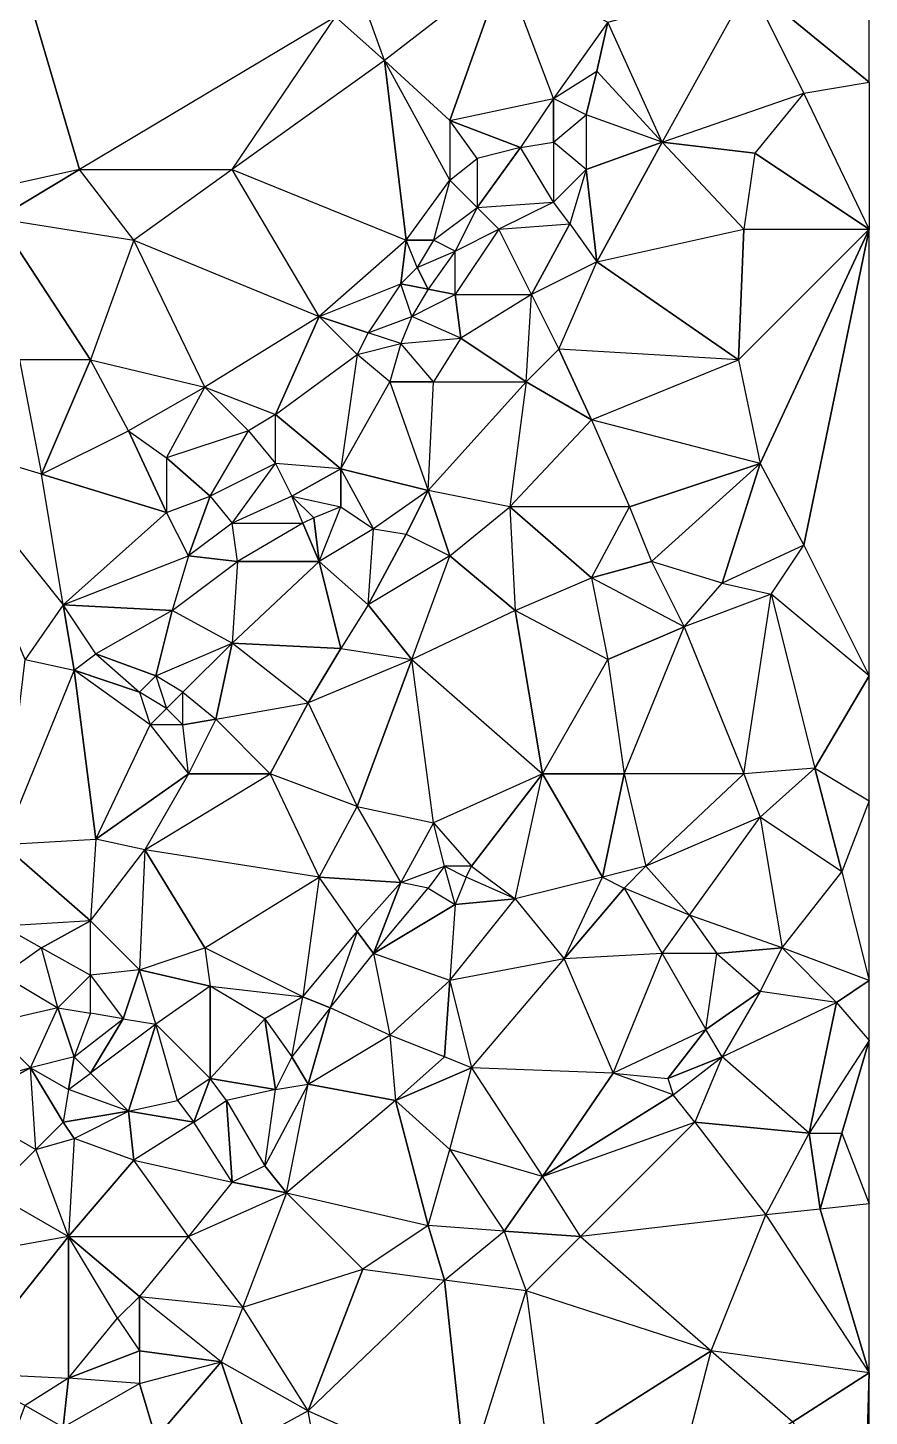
# Model space of a CAD drawing. Header units: millimetres. Extents: x 177476 to 180258, y 742892 to 746240.
# Drawn here: x 179794 to 180258, y 743842 to 744608 of the extents above; entities that cross this region are included whole.
import ezdxf

# ---------------------------------------------------------------- set-up
doc = ezdxf.new("R2010")
doc.units = ezdxf.units.MM
doc.layers.add('face', color=7, linetype='Continuous')

msp = doc.modelspace()

# ---------------------------------------------------------------- linework, layer by layer
at = {"layer": 'face'}
for points in [[(179774.5, 744691.5, 233.45), (179822.5, 744529.5, 225.35), (179768.5, 744517.5, 226.24), (179774.5, 744691.5, 233.45)], [(179774.5, 744691.5, 233.45), (179963.5, 744613.5, 225.98), (179822.5, 744529.5, 225.35), (179774.5, 744691.5, 233.45)], [(180257.5, 744658.5, 243.07), (180191.5, 744631.5, 238.5), (180257.5, 744577.5, 260.81), (180257.5, 744658.5, 243.07)], [(179978.5, 744622.5, 230.2), (180056.5, 744640.5, 226.22), (179990.5, 744589.5, 229.23), (179978.5, 744622.5, 230.2)], [(180056.5, 744640.5, 226.22), (179990.5, 744589.5, 229.23), (180026.5, 744556.5, 226.28), (180056.5, 744640.5, 226.22)], [(180056.5, 744640.5, 226.22), (180026.5, 744556.5, 226.28), (180083.5, 744568.5, 230.08), (180056.5, 744640.5, 226.22)], [(180056.5, 744640.5, 226.22), (180113.5, 744610.5, 230.84), (180083.5, 744568.5, 230.08), (180056.5, 744640.5, 226.22)], [(180113.5, 744610.5, 230.84), (180191.5, 744631.5, 238.5), (180143.5, 744544.5, 260.12), (180113.5, 744610.5, 230.84)], [(180191.5, 744631.5, 238.5), (180143.5, 744544.5, 260.12), (180221.5, 744571.5, 260.86), (180191.5, 744631.5, 238.5)], [(180191.5, 744631.5, 238.5), (180221.5, 744571.5, 260.86), (180257.5, 744577.5, 260.81), (180191.5, 744631.5, 238.5)], [(179978.5, 744622.5, 230.2), (179963.5, 744613.5, 225.98), (179990.5, 744589.5, 229.23), (179978.5, 744622.5, 230.2)], [(179963.5, 744613.5, 225.98), (179822.5, 744529.5, 225.35), (179906.5, 744529.5, 225.93), (179963.5, 744613.5, 225.98)], [(179963.5, 744613.5, 225.98), (179990.5, 744589.5, 229.23), (179906.5, 744529.5, 225.93), (179963.5, 744613.5, 225.98)], [(180113.5, 744610.5, 230.84), (180083.5, 744568.5, 230.08), (180107.5, 744583.5, 235.67), (180113.5, 744610.5, 230.84)], [(180113.5, 744610.5, 230.84), (180107.5, 744583.5, 235.67), (180143.5, 744544.5, 260.12), (180113.5, 744610.5, 230.84)], [(179990.5, 744589.5, 229.23), (179906.5, 744529.5, 225.93), (180002.5, 744490.5, 225.93), (179990.5, 744589.5, 229.23)], [(179990.5, 744589.5, 229.23), (180026.5, 744556.5, 226.28), (180026.5, 744523.5, 225.92), (179990.5, 744589.5, 229.23)], [(179990.5, 744589.5, 229.23), (180002.5, 744490.5, 225.93), (180026.5, 744523.5, 225.92), (179990.5, 744589.5, 229.23)], [(180083.5, 744568.5, 230.08), (180107.5, 744583.5, 235.67), (180101.5, 744559.5, 246.06), (180083.5, 744568.5, 230.08)], [(180107.5, 744583.5, 235.67), (180143.5, 744544.5, 260.12), (180101.5, 744559.5, 246.06), (180107.5, 744583.5, 235.67)], [(180221.5, 744571.5, 260.86), (180257.5, 744577.5, 260.81), (180257.5, 744496.5, 272.47), (180221.5, 744571.5, 260.86)], [(180026.5, 744556.5, 226.28), (180083.5, 744568.5, 230.08), (180065.5, 744541.5, 231.06), (180026.5, 744556.5, 226.28)], [(180083.5, 744568.5, 230.08), (180065.5, 744541.5, 231.06), (180083.5, 744544.5, 244.49), (180083.5, 744568.5, 230.08)], [(180083.5, 744568.5, 230.08), (180083.5, 744544.5, 244.49), (180101.5, 744559.5, 246.06), (180083.5, 744568.5, 230.08)], [(180143.5, 744544.5, 260.12), (180221.5, 744571.5, 260.86), (180194.5, 744538.5, 267.25), (180143.5, 744544.5, 260.12)], [(180221.5, 744571.5, 260.86), (180194.5, 744538.5, 267.25), (180257.5, 744496.5, 272.47), (180221.5, 744571.5, 260.86)], [(180083.5, 744544.5, 244.49), (180101.5, 744559.5, 246.06), (180101.5, 744529.5, 255.08), (180083.5, 744544.5, 244.49)], [(180143.5, 744544.5, 260.12), (180101.5, 744559.5, 246.06), (180101.5, 744529.5, 255.08), (180143.5, 744544.5, 260.12)], [(180026.5, 744556.5, 226.28), (180026.5, 744523.5, 225.92), (180041.5, 744535.5, 230.25), (180026.5, 744556.5, 226.28)], [(180026.5, 744556.5, 226.28), (180065.5, 744541.5, 231.06), (180041.5, 744535.5, 230.25), (180026.5, 744556.5, 226.28)], [(180065.5, 744541.5, 231.06), (180083.5, 744544.5, 244.49), (180083.5, 744511.5, 249.74), (180065.5, 744541.5, 231.06)], [(180083.5, 744544.5, 244.49), (180083.5, 744511.5, 249.74), (180101.5, 744529.5, 255.08), (180083.5, 744544.5, 244.49)], [(180143.5, 744544.5, 260.12), (180101.5, 744529.5, 255.08), (180107.5, 744478.5, 266.76), (180143.5, 744544.5, 260.12)], [(180143.5, 744544.5, 260.12), (180107.5, 744478.5, 266.76), (180188.5, 744496.5, 269.95), (180143.5, 744544.5, 260.12)], [(180143.5, 744544.5, 260.12), (180194.5, 744538.5, 267.25), (180188.5, 744496.5, 269.95), (180143.5, 744544.5, 260.12)], [(180065.5, 744541.5, 231.06), (180041.5, 744535.5, 230.25), (180041.5, 744508.5, 232.46), (180065.5, 744541.5, 231.06)], [(180065.5, 744541.5, 231.06), (180041.5, 744508.5, 232.46), (180083.5, 744511.5, 249.74), (180065.5, 744541.5, 231.06)], [(180194.5, 744538.5, 267.25), (180188.5, 744496.5, 269.95), (180257.5, 744496.5, 272.47), (180194.5, 744538.5, 267.25)], [(179822.5, 744529.5, 225.35), (179768.5, 744517.5, 226.24), (179777.5, 744502.5, 230.37), (179822.5, 744529.5, 225.35)], [(179822.5, 744529.5, 225.35), (179777.5, 744502.5, 230.37), (179852.5, 744490.5, 229.6), (179822.5, 744529.5, 225.35)], [(179822.5, 744529.5, 225.35), (179906.5, 744529.5, 225.93), (179852.5, 744490.5, 229.6), (179822.5, 744529.5, 225.35)], [(179906.5, 744529.5, 225.93), (179852.5, 744490.5, 229.6), (179954.5, 744448.5, 225.93), (179906.5, 744529.5, 225.93)], [(179906.5, 744529.5, 225.93), (180002.5, 744490.5, 225.93), (179954.5, 744448.5, 225.93), (179906.5, 744529.5, 225.93)], [(180026.5, 744523.5, 225.92), (180041.5, 744535.5, 230.25), (180041.5, 744508.5, 232.46), (180026.5, 744523.5, 225.92)], [(180083.5, 744511.5, 249.74), (180101.5, 744529.5, 255.08), (180092.5, 744499.5, 259.63), (180083.5, 744511.5, 249.74)], [(180101.5, 744529.5, 255.08), (180092.5, 744499.5, 259.63), (180107.5, 744478.5, 266.76), (180101.5, 744529.5, 255.08)], [(180002.5, 744490.5, 225.93), (180026.5, 744523.5, 225.92), (180017.5, 744490.5, 234.54), (180002.5, 744490.5, 225.93)], [(180026.5, 744523.5, 225.92), (180017.5, 744490.5, 234.54), (180041.5, 744508.5, 232.46), (180026.5, 744523.5, 225.92)], [(180017.5, 744490.5, 234.54), (180041.5, 744508.5, 232.46), (180029.5, 744484.5, 235.49), (180017.5, 744490.5, 234.54)], [(180041.5, 744508.5, 232.46), (180029.5, 744484.5, 235.49), (180053.5, 744496.5, 246.19), (180041.5, 744508.5, 232.46)], [(180041.5, 744508.5, 232.46), (180083.5, 744511.5, 249.74), (180053.5, 744496.5, 246.19), (180041.5, 744508.5, 232.46)], [(180083.5, 744511.5, 249.74), (180053.5, 744496.5, 246.19), (180092.5, 744499.5, 259.63), (180083.5, 744511.5, 249.74)], [(179777.5, 744502.5, 230.37), (179852.5, 744490.5, 229.6), (179828.5, 744424.5, 225.94), (179777.5, 744502.5, 230.37)], [(179777.5, 744502.5, 230.37), (179828.5, 744424.5, 225.94), (179789.5, 744424.5, 232.76), (179777.5, 744502.5, 230.37)], [(180053.5, 744496.5, 246.19), (180092.5, 744499.5, 259.63), (180071.5, 744460.5, 262.39), (180053.5, 744496.5, 246.19)], [(180092.5, 744499.5, 259.63), (180107.5, 744478.5, 266.76), (180071.5, 744460.5, 262.39), (180092.5, 744499.5, 259.63)], [(179852.5, 744490.5, 229.6), (179828.5, 744424.5, 225.94), (179891.5, 744409.5, 226.04), (179852.5, 744490.5, 229.6)], [(179852.5, 744490.5, 229.6), (179954.5, 744448.5, 225.93), (179891.5, 744409.5, 226.04), (179852.5, 744490.5, 229.6)], [(180002.5, 744490.5, 225.93), (179954.5, 744448.5, 225.93), (179999.5, 744466.5, 237.15), (180002.5, 744490.5, 225.93)], [(180002.5, 744490.5, 225.93), (179999.5, 744466.5, 237.15), (180008.5, 744475.5, 236.5), (180002.5, 744490.5, 225.93)], [(180002.5, 744490.5, 225.93), (180017.5, 744490.5, 234.54), (180008.5, 744475.5, 236.5), (180002.5, 744490.5, 225.93)], [(180017.5, 744490.5, 234.54), (180008.5, 744475.5, 236.5), (180029.5, 744484.5, 235.49), (180017.5, 744490.5, 234.54)], [(180029.5, 744484.5, 235.49), (180053.5, 744496.5, 246.19), (180029.5, 744460.5, 248.11), (180029.5, 744484.5, 235.49)], [(180053.5, 744496.5, 246.19), (180029.5, 744460.5, 248.11), (180071.5, 744460.5, 262.39), (180053.5, 744496.5, 246.19)], [(180107.5, 744478.5, 266.76), (180188.5, 744496.5, 269.95), (180185.5, 744424.5, 264.23), (180107.5, 744478.5, 266.76)], [(180188.5, 744496.5, 269.95), (180257.5, 744496.5, 272.47), (180185.5, 744424.5, 264.23), (180188.5, 744496.5, 269.95)], [(180257.5, 744496.5, 272.47), (180185.5, 744424.5, 264.23), (180197.5, 744367.5, 268.4), (180257.5, 744496.5, 272.47)], [(180257.5, 744496.5, 272.47), (180197.5, 744367.5, 268.4), (180221.5, 744322.5, 269.41), (180257.5, 744496.5, 272.47)], [(180257.5, 744496.5, 272.47), (180221.5, 744322.5, 269.41), (180257.5, 744250.5, 282.97), (180257.5, 744496.5, 272.47)], [(180008.5, 744475.5, 236.5), (180029.5, 744484.5, 235.49), (180014.5, 744463.5, 237.32), (180008.5, 744475.5, 236.5)], [(180029.5, 744484.5, 235.49), (180014.5, 744463.5, 237.32), (180029.5, 744460.5, 248.11), (180029.5, 744484.5, 235.49)], [(179999.5, 744466.5, 237.15), (180008.5, 744475.5, 236.5), (180014.5, 744463.5, 237.32), (179999.5, 744466.5, 237.15)], [(180107.5, 744478.5, 266.76), (180071.5, 744460.5, 262.39), (180086.5, 744430.5, 264.45), (180107.5, 744478.5, 266.76)], [(180107.5, 744478.5, 266.76), (180185.5, 744424.5, 264.23), (180086.5, 744430.5, 264.45), (180107.5, 744478.5, 266.76)], [(179954.5, 744448.5, 225.93), (179999.5, 744466.5, 237.15), (179981.5, 744439.5, 237.89), (179954.5, 744448.5, 225.93)], [(179999.5, 744466.5, 237.15), (179981.5, 744439.5, 237.89), (180005.5, 744448.5, 238.56), (179999.5, 744466.5, 237.15)], [(179999.5, 744466.5, 237.15), (180014.5, 744463.5, 237.32), (180005.5, 744448.5, 238.56), (179999.5, 744466.5, 237.15)], [(180014.5, 744463.5, 237.32), (180005.5, 744448.5, 238.56), (180029.5, 744460.5, 248.11), (180014.5, 744463.5, 237.32)], [(180005.5, 744448.5, 238.56), (180029.5, 744460.5, 248.11), (180032.5, 744436.5, 254.9), (180005.5, 744448.5, 238.56)], [(180029.5, 744460.5, 248.11), (180071.5, 744460.5, 262.39), (180032.5, 744436.5, 254.9), (180029.5, 744460.5, 248.11)], [(180071.5, 744460.5, 262.39), (180032.5, 744436.5, 254.9), (180068.5, 744412.5, 260.86), (180071.5, 744460.5, 262.39)], [(180071.5, 744460.5, 262.39), (180086.5, 744430.5, 264.45), (180068.5, 744412.5, 260.86), (180071.5, 744460.5, 262.39)], [(179954.5, 744448.5, 225.93), (179891.5, 744409.5, 226.04), (179930.5, 744394.5, 240.67), (179954.5, 744448.5, 225.93)], [(179954.5, 744448.5, 225.93), (179930.5, 744394.5, 240.67), (179975.5, 744427.5, 239.38), (179954.5, 744448.5, 225.93)], [(179954.5, 744448.5, 225.93), (179981.5, 744439.5, 237.89), (179975.5, 744427.5, 239.38), (179954.5, 744448.5, 225.93)], [(179981.5, 744439.5, 237.89), (180005.5, 744448.5, 238.56), (179999.5, 744433.5, 239.57), (179981.5, 744439.5, 237.89)], [(180005.5, 744448.5, 238.56), (179999.5, 744433.5, 239.57), (180032.5, 744436.5, 254.9), (180005.5, 744448.5, 238.56)], [(179981.5, 744439.5, 237.89), (179975.5, 744427.5, 239.38), (179999.5, 744433.5, 239.57), (179981.5, 744439.5, 237.89)], [(179975.5, 744427.5, 239.38), (179999.5, 744433.5, 239.57), (179993.5, 744412.5, 240.75), (179975.5, 744427.5, 239.38)], [(179999.5, 744433.5, 239.57), (179993.5, 744412.5, 240.75), (180017.5, 744412.5, 250.5), (179999.5, 744433.5, 239.57)], [(179999.5, 744433.5, 239.57), (180032.5, 744436.5, 254.9), (180017.5, 744412.5, 250.5), (179999.5, 744433.5, 239.57)], [(180032.5, 744436.5, 254.9), (180017.5, 744412.5, 250.5), (180068.5, 744412.5, 260.86), (180032.5, 744436.5, 254.9)], [(180086.5, 744430.5, 264.45), (180068.5, 744412.5, 260.86), (180104.5, 744391.5, 259.5), (180086.5, 744430.5, 264.45)], [(180185.5, 744424.5, 264.23), (180086.5, 744430.5, 264.45), (180104.5, 744391.5, 259.5), (180185.5, 744424.5, 264.23)], [(179789.5, 744424.5, 232.76), (179801.5, 744361.5, 225.99), (179741.5, 744379.5, 231.47), (179789.5, 744424.5, 232.76)], [(179828.5, 744424.5, 225.94), (179789.5, 744424.5, 232.76), (179801.5, 744361.5, 225.99), (179828.5, 744424.5, 225.94)], [(179828.5, 744424.5, 225.94), (179801.5, 744361.5, 225.99), (179849.5, 744385.5, 225.93), (179828.5, 744424.5, 225.94)], [(179828.5, 744424.5, 225.94), (179891.5, 744409.5, 226.04), (179849.5, 744385.5, 225.93), (179828.5, 744424.5, 225.94)], [(179930.5, 744394.5, 240.67), (179975.5, 744427.5, 239.38), (179966.5, 744364.5, 242.46), (179930.5, 744394.5, 240.67)], [(179975.5, 744427.5, 239.38), (179966.5, 744364.5, 242.46), (179993.5, 744412.5, 240.75), (179975.5, 744427.5, 239.38)], [(180185.5, 744424.5, 264.23), (180197.5, 744367.5, 268.4), (180104.5, 744391.5, 259.5), (180185.5, 744424.5, 264.23)], [(179891.5, 744409.5, 226.04), (179849.5, 744385.5, 225.93), (179870.5, 744370.5, 229.09), (179891.5, 744409.5, 226.04)], [(179891.5, 744409.5, 226.04), (179915.5, 744385.5, 240.06), (179870.5, 744370.5, 229.09), (179891.5, 744409.5, 226.04)], [(179891.5, 744409.5, 226.04), (179930.5, 744394.5, 240.67), (179915.5, 744385.5, 240.06), (179891.5, 744409.5, 226.04)], [(179966.5, 744364.5, 242.46), (179993.5, 744412.5, 240.75), (180014.5, 744352.5, 244.42), (179966.5, 744364.5, 242.46)], [(179993.5, 744412.5, 240.75), (180014.5, 744352.5, 244.42), (180017.5, 744412.5, 250.5), (179993.5, 744412.5, 240.75)], [(180014.5, 744352.5, 244.42), (180017.5, 744412.5, 250.5), (180068.5, 744412.5, 260.86), (180014.5, 744352.5, 244.42)], [(180014.5, 744352.5, 244.42), (180068.5, 744412.5, 260.86), (180059.5, 744343.5, 255.19), (180014.5, 744352.5, 244.42)], [(180068.5, 744412.5, 260.86), (180059.5, 744343.5, 255.19), (180104.5, 744391.5, 259.5), (180068.5, 744412.5, 260.86)], [(179930.5, 744394.5, 240.67), (179915.5, 744385.5, 240.06), (179930.5, 744367.5, 242.57), (179930.5, 744394.5, 240.67)], [(179930.5, 744394.5, 240.67), (179966.5, 744364.5, 242.46), (179930.5, 744367.5, 242.57), (179930.5, 744394.5, 240.67)], [(180104.5, 744391.5, 259.5), (180125.5, 744343.5, 263.66), (180059.5, 744343.5, 255.19), (180104.5, 744391.5, 259.5)], [(180197.5, 744367.5, 268.4), (180104.5, 744391.5, 259.5), (180125.5, 744343.5, 263.66), (180197.5, 744367.5, 268.4)], [(179801.5, 744361.5, 225.99), (179849.5, 744385.5, 225.93), (179870.5, 744340.5, 231.37), (179801.5, 744361.5, 225.99)], [(179849.5, 744385.5, 225.93), (179870.5, 744370.5, 229.09), (179870.5, 744340.5, 231.37), (179849.5, 744385.5, 225.93)], [(179915.5, 744385.5, 240.06), (179870.5, 744370.5, 229.09), (179894.5, 744349.5, 241.77), (179915.5, 744385.5, 240.06)], [(179915.5, 744385.5, 240.06), (179930.5, 744367.5, 242.57), (179894.5, 744349.5, 241.77), (179915.5, 744385.5, 240.06)], [(179801.5, 744361.5, 225.99), (179741.5, 744379.5, 231.47), (179813.5, 744289.5, 226.05), (179801.5, 744361.5, 225.99)], [(179741.5, 744379.5, 231.47), (179813.5, 744289.5, 226.05), (179792.5, 744259.5, 231.21), (179741.5, 744379.5, 231.47)], [(179870.5, 744370.5, 229.09), (179870.5, 744340.5, 231.37), (179894.5, 744349.5, 241.77), (179870.5, 744370.5, 229.09)], [(179801.5, 744361.5, 225.99), (179870.5, 744340.5, 231.37), (179813.5, 744289.5, 226.05), (179801.5, 744361.5, 225.99)], [(179930.5, 744367.5, 242.57), (179894.5, 744349.5, 241.77), (179906.5, 744334.5, 240.86), (179930.5, 744367.5, 242.57)], [(179930.5, 744367.5, 242.57), (179939.5, 744349.5, 241.89), (179906.5, 744334.5, 240.86), (179930.5, 744367.5, 242.57)], [(179966.5, 744364.5, 242.46), (179930.5, 744367.5, 242.57), (179939.5, 744349.5, 241.89), (179966.5, 744364.5, 242.46)], [(179966.5, 744364.5, 242.46), (179939.5, 744349.5, 241.89), (179966.5, 744343.5, 236.58), (179966.5, 744364.5, 242.46)], [(179966.5, 744364.5, 242.46), (180014.5, 744352.5, 244.42), (179984.5, 744331.5, 242.58), (179966.5, 744364.5, 242.46)], [(179966.5, 744364.5, 242.46), (179966.5, 744343.5, 236.58), (179984.5, 744331.5, 242.58), (179966.5, 744364.5, 242.46)], [(180197.5, 744367.5, 268.4), (180125.5, 744343.5, 263.66), (180137.5, 744313.5, 260.67), (180197.5, 744367.5, 268.4)], [(180197.5, 744367.5, 268.4), (180176.5, 744301.5, 254.08), (180137.5, 744313.5, 260.67), (180197.5, 744367.5, 268.4)], [(180197.5, 744367.5, 268.4), (180221.5, 744322.5, 269.41), (180176.5, 744301.5, 254.08), (180197.5, 744367.5, 268.4)], [(179870.5, 744340.5, 231.37), (179894.5, 744349.5, 241.77), (179882.5, 744316.5, 227.91), (179870.5, 744340.5, 231.37)], [(179894.5, 744349.5, 241.77), (179906.5, 744334.5, 240.86), (179882.5, 744316.5, 227.91), (179894.5, 744349.5, 241.77)], [(179939.5, 744349.5, 241.89), (179906.5, 744334.5, 240.86), (179945.5, 744334.5, 235.33), (179939.5, 744349.5, 241.89)], [(179939.5, 744349.5, 241.89), (179966.5, 744343.5, 236.58), (179951.5, 744337.5, 235.8), (179939.5, 744349.5, 241.89)], [(179939.5, 744349.5, 241.89), (179951.5, 744337.5, 235.8), (179945.5, 744334.5, 235.33), (179939.5, 744349.5, 241.89)], [(180014.5, 744352.5, 244.42), (179984.5, 744331.5, 242.58), (180002.5, 744328.5, 239.22), (180014.5, 744352.5, 244.42)], [(180014.5, 744352.5, 244.42), (180002.5, 744328.5, 239.22), (180026.5, 744316.5, 241.62), (180014.5, 744352.5, 244.42)], [(180014.5, 744352.5, 244.42), (180026.5, 744316.5, 241.62), (180059.5, 744343.5, 255.19), (180014.5, 744352.5, 244.42)], [(179870.5, 744340.5, 231.37), (179813.5, 744289.5, 226.05), (179882.5, 744316.5, 227.91), (179870.5, 744340.5, 231.37)], [(179951.5, 744337.5, 235.8), (179945.5, 744334.5, 235.33), (179954.5, 744313.5, 241.49), (179951.5, 744337.5, 235.8)], [(179966.5, 744343.5, 236.58), (179951.5, 744337.5, 235.8), (179954.5, 744313.5, 241.49), (179966.5, 744343.5, 236.58)], [(179966.5, 744343.5, 236.58), (179984.5, 744331.5, 242.58), (179954.5, 744313.5, 241.49), (179966.5, 744343.5, 236.58)], [(180026.5, 744316.5, 241.62), (180059.5, 744343.5, 255.19), (180062.5, 744286.5, 243.16), (180026.5, 744316.5, 241.62)], [(180125.5, 744343.5, 263.66), (180059.5, 744343.5, 255.19), (180104.5, 744304.5, 255.55), (180125.5, 744343.5, 263.66)], [(180059.5, 744343.5, 255.19), (180062.5, 744286.5, 243.16), (180104.5, 744304.5, 255.55), (180059.5, 744343.5, 255.19)], [(180125.5, 744343.5, 263.66), (180137.5, 744313.5, 260.67), (180104.5, 744304.5, 255.55), (180125.5, 744343.5, 263.66)], [(179906.5, 744334.5, 240.86), (179882.5, 744316.5, 227.91), (179909.5, 744313.5, 229.39), (179906.5, 744334.5, 240.86)], [(179906.5, 744334.5, 240.86), (179945.5, 744334.5, 235.33), (179909.5, 744313.5, 229.39), (179906.5, 744334.5, 240.86)], [(179945.5, 744334.5, 235.33), (179909.5, 744313.5, 229.39), (179954.5, 744313.5, 241.49), (179945.5, 744334.5, 235.33)], [(179984.5, 744331.5, 242.58), (179954.5, 744313.5, 241.49), (179981.5, 744289.5, 243.17), (179984.5, 744331.5, 242.58)], [(179984.5, 744331.5, 242.58), (180002.5, 744328.5, 239.22), (179981.5, 744289.5, 243.17), (179984.5, 744331.5, 242.58)], [(180002.5, 744328.5, 239.22), (180026.5, 744316.5, 241.62), (179981.5, 744289.5, 243.17), (180002.5, 744328.5, 239.22)], [(180221.5, 744322.5, 269.41), (180176.5, 744301.5, 254.08), (180203.5, 744295.5, 260.56), (180221.5, 744322.5, 269.41)], [(180221.5, 744322.5, 269.41), (180257.5, 744250.5, 282.97), (180203.5, 744295.5, 260.56), (180221.5, 744322.5, 269.41)], [(179813.5, 744289.5, 226.05), (179882.5, 744316.5, 227.91), (179873.5, 744286.5, 225.93), (179813.5, 744289.5, 226.05)], [(179882.5, 744316.5, 227.91), (179873.5, 744286.5, 225.93), (179909.5, 744313.5, 229.39), (179882.5, 744316.5, 227.91)], [(180026.5, 744316.5, 241.62), (179981.5, 744289.5, 243.17), (180005.5, 744259.5, 245.26), (180026.5, 744316.5, 241.62)], [(180026.5, 744316.5, 241.62), (180062.5, 744286.5, 243.16), (180005.5, 744259.5, 245.26), (180026.5, 744316.5, 241.62)], [(179873.5, 744286.5, 225.93), (179909.5, 744313.5, 229.39), (179906.5, 744268.5, 225.93), (179873.5, 744286.5, 225.93)], [(179909.5, 744313.5, 229.39), (179906.5, 744268.5, 225.93), (179954.5, 744313.5, 241.49), (179909.5, 744313.5, 229.39)], [(179906.5, 744268.5, 225.93), (179954.5, 744313.5, 241.49), (179966.5, 744265.5, 234.33), (179906.5, 744268.5, 225.93)], [(179954.5, 744313.5, 241.49), (179981.5, 744289.5, 243.17), (179966.5, 744265.5, 234.33), (179954.5, 744313.5, 241.49)], [(180137.5, 744313.5, 260.67), (180155.5, 744277.5, 247.63), (180104.5, 744304.5, 255.55), (180137.5, 744313.5, 260.67)], [(180176.5, 744301.5, 254.08), (180137.5, 744313.5, 260.67), (180155.5, 744277.5, 247.63), (180176.5, 744301.5, 254.08)], [(180062.5, 744286.5, 243.16), (180104.5, 744304.5, 255.55), (180113.5, 744259.5, 243.09), (180062.5, 744286.5, 243.16)], [(180155.5, 744277.5, 247.63), (180104.5, 744304.5, 255.55), (180113.5, 744259.5, 243.09), (180155.5, 744277.5, 247.63)], [(180176.5, 744301.5, 254.08), (180203.5, 744295.5, 260.56), (180155.5, 744277.5, 247.63), (180176.5, 744301.5, 254.08)], [(180203.5, 744295.5, 260.56), (180155.5, 744277.5, 247.63), (180188.5, 744196.5, 270.6), (180203.5, 744295.5, 260.56)], [(180203.5, 744295.5, 260.56), (180227.5, 744199.5, 278.67), (180188.5, 744196.5, 270.6), (180203.5, 744295.5, 260.56)], [(180257.5, 744250.5, 282.97), (180203.5, 744295.5, 260.56), (180227.5, 744199.5, 278.67), (180257.5, 744250.5, 282.97)], [(179813.5, 744289.5, 226.05), (179792.5, 744259.5, 231.21), (179819.5, 744253.5, 231.71), (179813.5, 744289.5, 226.05)], [(179813.5, 744289.5, 226.05), (179819.5, 744253.5, 231.71), (179831.5, 744262.5, 226.46), (179813.5, 744289.5, 226.05)], [(179813.5, 744289.5, 226.05), (179873.5, 744286.5, 225.93), (179831.5, 744262.5, 226.46), (179813.5, 744289.5, 226.05)], [(179873.5, 744286.5, 225.93), (179831.5, 744262.5, 226.46), (179864.5, 744250.5, 225.93), (179873.5, 744286.5, 225.93)], [(179873.5, 744286.5, 225.93), (179864.5, 744250.5, 225.93), (179906.5, 744268.5, 225.93), (179873.5, 744286.5, 225.93)], [(179981.5, 744289.5, 243.17), (179966.5, 744265.5, 234.33), (180005.5, 744259.5, 245.26), (179981.5, 744289.5, 243.17)], [(180062.5, 744286.5, 243.16), (180005.5, 744259.5, 245.26), (180077.5, 744196.5, 251.24), (180062.5, 744286.5, 243.16)], [(180062.5, 744286.5, 243.16), (180077.5, 744196.5, 251.24), (180113.5, 744259.5, 243.09), (180062.5, 744286.5, 243.16)], [(180155.5, 744277.5, 247.63), (180113.5, 744259.5, 243.09), (180122.5, 744196.5, 245.87), (180155.5, 744277.5, 247.63)], [(180155.5, 744277.5, 247.63), (180188.5, 744196.5, 270.6), (180122.5, 744196.5, 245.87), (180155.5, 744277.5, 247.63)], [(179864.5, 744250.5, 225.93), (179906.5, 744268.5, 225.93), (179879.5, 744241.5, 225.93), (179864.5, 744250.5, 225.93)], [(179906.5, 744268.5, 225.93), (179879.5, 744241.5, 225.93), (179897.5, 744226.5, 226.1), (179906.5, 744268.5, 225.93)], [(179906.5, 744268.5, 225.93), (179897.5, 744226.5, 226.1), (179948.5, 744235.5, 225.93), (179906.5, 744268.5, 225.93)], [(179906.5, 744268.5, 225.93), (179966.5, 744265.5, 234.33), (179948.5, 744235.5, 225.93), (179906.5, 744268.5, 225.93)], [(179819.5, 744253.5, 231.71), (179831.5, 744262.5, 226.46), (179855.5, 744241.5, 233.11), (179819.5, 744253.5, 231.71)], [(179831.5, 744262.5, 226.46), (179855.5, 744241.5, 233.11), (179864.5, 744250.5, 225.93), (179831.5, 744262.5, 226.46)], [(179966.5, 744265.5, 234.33), (180005.5, 744259.5, 245.26), (179948.5, 744235.5, 225.93), (179966.5, 744265.5, 234.33)], [(179792.5, 744259.5, 231.21), (179819.5, 744253.5, 231.71), (179780.5, 744157.5, 226), (179792.5, 744259.5, 231.21)], [(179819.5, 744253.5, 231.71), (179780.5, 744157.5, 226), (179831.5, 744160.5, 230.42), (179819.5, 744253.5, 231.71)], [(179819.5, 744253.5, 231.71), (179855.5, 744241.5, 233.11), (179861.5, 744223.5, 233.68), (179819.5, 744253.5, 231.71)], [(179819.5, 744253.5, 231.71), (179831.5, 744160.5, 230.42), (179861.5, 744223.5, 233.68), (179819.5, 744253.5, 231.71)], [(180005.5, 744259.5, 245.26), (179948.5, 744235.5, 225.93), (179975.5, 744178.5, 226.12), (180005.5, 744259.5, 245.26)], [(180005.5, 744259.5, 245.26), (179975.5, 744178.5, 226.12), (180017.5, 744169.5, 251.36), (180005.5, 744259.5, 245.26)], [(180005.5, 744259.5, 245.26), (180077.5, 744196.5, 251.24), (180017.5, 744169.5, 251.36), (180005.5, 744259.5, 245.26)], [(180077.5, 744196.5, 251.24), (180113.5, 744259.5, 243.09), (180122.5, 744196.5, 245.87), (180077.5, 744196.5, 251.24)], [(179855.5, 744241.5, 233.11), (179864.5, 744250.5, 225.93), (179870.5, 744232.5, 233.01), (179855.5, 744241.5, 233.11)], [(179864.5, 744250.5, 225.93), (179870.5, 744232.5, 233.01), (179879.5, 744241.5, 225.93), (179864.5, 744250.5, 225.93)], [(180257.5, 744250.5, 282.97), (180227.5, 744199.5, 278.67), (180257.5, 744181.5, 277.48), (180257.5, 744250.5, 282.97)], [(179855.5, 744241.5, 233.11), (179861.5, 744223.5, 233.68), (179870.5, 744232.5, 233.01), (179855.5, 744241.5, 233.11)], [(179870.5, 744232.5, 233.01), (179879.5, 744223.5, 233.17), (179879.5, 744241.5, 225.93), (179870.5, 744232.5, 233.01)], [(179879.5, 744241.5, 225.93), (179897.5, 744226.5, 226.1), (179879.5, 744223.5, 233.17), (179879.5, 744241.5, 225.93)], [(179861.5, 744223.5, 233.68), (179870.5, 744232.5, 233.01), (179879.5, 744223.5, 233.17), (179861.5, 744223.5, 233.68)], [(179897.5, 744226.5, 226.1), (179948.5, 744235.5, 225.93), (179927.5, 744196.5, 225.93), (179897.5, 744226.5, 226.1)], [(179948.5, 744235.5, 225.93), (179975.5, 744178.5, 226.12), (179927.5, 744196.5, 225.93), (179948.5, 744235.5, 225.93)], [(179831.5, 744160.5, 230.42), (179861.5, 744223.5, 233.68), (179882.5, 744196.5, 233.07), (179831.5, 744160.5, 230.42)], [(179861.5, 744223.5, 233.68), (179882.5, 744196.5, 233.07), (179879.5, 744223.5, 233.17), (179861.5, 744223.5, 233.68)], [(179882.5, 744196.5, 233.07), (179879.5, 744223.5, 233.17), (179897.5, 744226.5, 226.1), (179882.5, 744196.5, 233.07)], [(179882.5, 744196.5, 233.07), (179927.5, 744196.5, 225.93), (179897.5, 744226.5, 226.1), (179882.5, 744196.5, 233.07)], [(179831.5, 744160.5, 230.42), (179882.5, 744196.5, 233.07), (179858.5, 744154.5, 227.01), (179831.5, 744160.5, 230.42)], [(179882.5, 744196.5, 233.07), (179858.5, 744154.5, 227.01), (179927.5, 744196.5, 225.93), (179882.5, 744196.5, 233.07)], [(179858.5, 744154.5, 227.01), (179927.5, 744196.5, 225.93), (179954.5, 744139.5, 227.19), (179858.5, 744154.5, 227.01)], [(179927.5, 744196.5, 225.93), (179954.5, 744139.5, 227.19), (179975.5, 744178.5, 226.12), (179927.5, 744196.5, 225.93)], [(180077.5, 744196.5, 251.24), (180017.5, 744169.5, 251.36), (180038.5, 744145.5, 253.86), (180077.5, 744196.5, 251.24)], [(180077.5, 744196.5, 251.24), (180038.5, 744145.5, 253.86), (180062.5, 744127.5, 254.83), (180077.5, 744196.5, 251.24)], [(180077.5, 744196.5, 251.24), (180110.5, 744139.5, 253.91), (180062.5, 744127.5, 254.83), (180077.5, 744196.5, 251.24)], [(180077.5, 744196.5, 251.24), (180122.5, 744196.5, 245.87), (180110.5, 744139.5, 253.91), (180077.5, 744196.5, 251.24)], [(180122.5, 744196.5, 245.87), (180134.5, 744145.5, 246.15), (180110.5, 744139.5, 253.91), (180122.5, 744196.5, 245.87)], [(180188.5, 744196.5, 270.6), (180122.5, 744196.5, 245.87), (180134.5, 744145.5, 246.15), (180188.5, 744196.5, 270.6)], [(180188.5, 744196.5, 270.6), (180197.5, 744172.5, 272.77), (180134.5, 744145.5, 246.15), (180188.5, 744196.5, 270.6)], [(180227.5, 744199.5, 278.67), (180188.5, 744196.5, 270.6), (180197.5, 744172.5, 272.77), (180227.5, 744199.5, 278.67)], [(180227.5, 744199.5, 278.67), (180242.5, 744142.5, 269.13), (180197.5, 744172.5, 272.77), (180227.5, 744199.5, 278.67)], [(180227.5, 744199.5, 278.67), (180257.5, 744181.5, 277.48), (180242.5, 744142.5, 269.13), (180227.5, 744199.5, 278.67)], [(179954.5, 744139.5, 227.19), (179975.5, 744178.5, 226.12), (179999.5, 744136.5, 253.1), (179954.5, 744139.5, 227.19)], [(179975.5, 744178.5, 226.12), (180017.5, 744169.5, 251.36), (179999.5, 744136.5, 253.1), (179975.5, 744178.5, 226.12)], [(180257.5, 744181.5, 277.48), (180242.5, 744142.5, 269.13), (180257.5, 744082.5, 250.53), (180257.5, 744181.5, 277.48)], [(180017.5, 744169.5, 251.36), (179999.5, 744136.5, 253.1), (180023.5, 744145.5, 254.12), (180017.5, 744169.5, 251.36)], [(180017.5, 744169.5, 251.36), (180038.5, 744145.5, 253.86), (180023.5, 744145.5, 254.12), (180017.5, 744169.5, 251.36)], [(180197.5, 744172.5, 272.77), (180134.5, 744145.5, 246.15), (180158.5, 744118.5, 246.5), (180197.5, 744172.5, 272.77)], [(180197.5, 744172.5, 272.77), (180209.5, 744100.5, 256.33), (180158.5, 744118.5, 246.5), (180197.5, 744172.5, 272.77)], [(180242.5, 744142.5, 269.13), (180197.5, 744172.5, 272.77), (180209.5, 744100.5, 256.33), (180242.5, 744142.5, 269.13)], [(179780.5, 744157.5, 226), (179831.5, 744160.5, 230.42), (179828.5, 744115.5, 225.37), (179780.5, 744157.5, 226)], [(179780.5, 744157.5, 226), (179828.5, 744115.5, 225.37), (179780.5, 744112.5, 226), (179780.5, 744157.5, 226)], [(179831.5, 744160.5, 230.42), (179828.5, 744115.5, 225.37), (179858.5, 744154.5, 227.01), (179831.5, 744160.5, 230.42)], [(179828.5, 744115.5, 225.37), (179858.5, 744154.5, 227.01), (179855.5, 744088.5, 226.97), (179828.5, 744115.5, 225.37)], [(179858.5, 744154.5, 227.01), (179855.5, 744088.5, 226.97), (179891.5, 744100.5, 225.93), (179858.5, 744154.5, 227.01)], [(179858.5, 744154.5, 227.01), (179891.5, 744100.5, 225.93), (179954.5, 744139.5, 227.19), (179858.5, 744154.5, 227.01)], [(179891.5, 744100.5, 225.93), (179954.5, 744139.5, 227.19), (179945.5, 744073.5, 258.74), (179891.5, 744100.5, 225.93)], [(179954.5, 744139.5, 227.19), (179945.5, 744073.5, 258.74), (179975.5, 744109.5, 253.78), (179954.5, 744139.5, 227.19)], [(179954.5, 744139.5, 227.19), (179999.5, 744136.5, 253.1), (179975.5, 744109.5, 253.78), (179954.5, 744139.5, 227.19)], [(179999.5, 744136.5, 253.1), (180023.5, 744145.5, 254.12), (180014.5, 744133.5, 253.92), (179999.5, 744136.5, 253.1)], [(180023.5, 744145.5, 254.12), (180014.5, 744133.5, 253.92), (180029.5, 744124.5, 263.76), (180023.5, 744145.5, 254.12)], [(180038.5, 744145.5, 253.86), (180023.5, 744145.5, 254.12), (180035.5, 744139.5, 259.08), (180038.5, 744145.5, 253.86)], [(180023.5, 744145.5, 254.12), (180035.5, 744139.5, 259.08), (180029.5, 744124.5, 263.76), (180023.5, 744145.5, 254.12)], [(180062.5, 744127.5, 254.83), (180035.5, 744139.5, 259.08), (180029.5, 744124.5, 263.76), (180062.5, 744127.5, 254.83)], [(180038.5, 744145.5, 253.86), (180062.5, 744127.5, 254.83), (180035.5, 744139.5, 259.08), (180038.5, 744145.5, 253.86)], [(180110.5, 744139.5, 253.91), (180062.5, 744127.5, 254.83), (180089.5, 744094.5, 255.66), (180110.5, 744139.5, 253.91)], [(180110.5, 744139.5, 253.91), (180122.5, 744133.5, 253.4), (180089.5, 744094.5, 255.66), (180110.5, 744139.5, 253.91)], [(180134.5, 744145.5, 246.15), (180110.5, 744139.5, 253.91), (180122.5, 744133.5, 253.4), (180134.5, 744145.5, 246.15)], [(180134.5, 744145.5, 246.15), (180158.5, 744118.5, 246.5), (180122.5, 744133.5, 253.4), (180134.5, 744145.5, 246.15)], [(180242.5, 744142.5, 269.13), (180257.5, 744082.5, 250.53), (180209.5, 744100.5, 256.33), (180242.5, 744142.5, 269.13)], [(179999.5, 744136.5, 253.1), (179975.5, 744109.5, 253.78), (179984.5, 744097.5, 256.36), (179999.5, 744136.5, 253.1)], [(179999.5, 744136.5, 253.1), (179984.5, 744097.5, 256.36), (180014.5, 744133.5, 253.92), (179999.5, 744136.5, 253.1)], [(179984.5, 744097.5, 256.36), (180014.5, 744133.5, 253.92), (180029.5, 744124.5, 263.76), (179984.5, 744097.5, 256.36)], [(180122.5, 744133.5, 253.4), (180143.5, 744097.5, 254.37), (180089.5, 744094.5, 255.66), (180122.5, 744133.5, 253.4)], [(180158.5, 744118.5, 246.5), (180122.5, 744133.5, 253.4), (180143.5, 744097.5, 254.37), (180158.5, 744118.5, 246.5)], [(180029.5, 744124.5, 263.76), (180026.5, 744082.5, 278.06), (179984.5, 744097.5, 256.36), (180029.5, 744124.5, 263.76)], [(180062.5, 744127.5, 254.83), (180089.5, 744094.5, 255.66), (180026.5, 744082.5, 278.06), (180062.5, 744127.5, 254.83)], [(180062.5, 744127.5, 254.83), (180029.5, 744124.5, 263.76), (180026.5, 744082.5, 278.06), (180062.5, 744127.5, 254.83)], [(179828.5, 744115.5, 225.37), (179780.5, 744112.5, 226), (179801.5, 744100.5, 226), (179828.5, 744115.5, 225.37)], [(179828.5, 744115.5, 225.37), (179801.5, 744100.5, 226), (179828.5, 744085.5, 228.12), (179828.5, 744115.5, 225.37)], [(179828.5, 744115.5, 225.37), (179855.5, 744088.5, 226.97), (179828.5, 744085.5, 228.12), (179828.5, 744115.5, 225.37)], [(180158.5, 744118.5, 246.5), (180173.5, 744097.5, 247.21), (180143.5, 744097.5, 254.37), (180158.5, 744118.5, 246.5)], [(180209.5, 744100.5, 256.33), (180158.5, 744118.5, 246.5), (180173.5, 744097.5, 247.21), (180209.5, 744100.5, 256.33)], [(179780.5, 744112.5, 226), (179801.5, 744100.5, 226), (179780.5, 744085.5, 251.01), (179780.5, 744112.5, 226)], [(179945.5, 744073.5, 258.74), (179975.5, 744109.5, 253.78), (179960.5, 744067.5, 258.87), (179945.5, 744073.5, 258.74)], [(179975.5, 744109.5, 253.78), (179960.5, 744067.5, 258.87), (179984.5, 744097.5, 256.36), (179975.5, 744109.5, 253.78)], [(179801.5, 744100.5, 226), (179780.5, 744085.5, 251.01), (179810.5, 744067.5, 248.7), (179801.5, 744100.5, 226)], [(179801.5, 744100.5, 226), (179828.5, 744085.5, 228.12), (179810.5, 744067.5, 248.7), (179801.5, 744100.5, 226)], [(179855.5, 744088.5, 226.97), (179891.5, 744100.5, 225.93), (179894.5, 744079.5, 238.61), (179855.5, 744088.5, 226.97)], [(179891.5, 744100.5, 225.93), (179894.5, 744079.5, 238.61), (179945.5, 744073.5, 258.74), (179891.5, 744100.5, 225.93)], [(180209.5, 744100.5, 256.33), (180173.5, 744097.5, 247.21), (180197.5, 744076.5, 248.34), (180209.5, 744100.5, 256.33)], [(180209.5, 744100.5, 256.33), (180239.5, 744070.5, 249.16), (180197.5, 744076.5, 248.34), (180209.5, 744100.5, 256.33)], [(180257.5, 744082.5, 250.53), (180209.5, 744100.5, 256.33), (180239.5, 744070.5, 249.16), (180257.5, 744082.5, 250.53)], [(179960.5, 744067.5, 258.87), (179984.5, 744097.5, 256.36), (179993.5, 744052.5, 280.24), (179960.5, 744067.5, 258.87)], [(179984.5, 744097.5, 256.36), (179993.5, 744052.5, 280.24), (180026.5, 744082.5, 278.06), (179984.5, 744097.5, 256.36)], [(180089.5, 744094.5, 255.66), (180026.5, 744082.5, 278.06), (180038.5, 744034.5, 289.43), (180089.5, 744094.5, 255.66)], [(180089.5, 744094.5, 255.66), (180116.5, 744031.5, 257.09), (180038.5, 744034.5, 289.43), (180089.5, 744094.5, 255.66)], [(180143.5, 744097.5, 254.37), (180089.5, 744094.5, 255.66), (180116.5, 744031.5, 257.09), (180143.5, 744097.5, 254.37)], [(180143.5, 744097.5, 254.37), (180167.5, 744055.5, 254.23), (180116.5, 744031.5, 257.09), (180143.5, 744097.5, 254.37)], [(180173.5, 744097.5, 247.21), (180143.5, 744097.5, 254.37), (180167.5, 744055.5, 254.23), (180173.5, 744097.5, 247.21)], [(180173.5, 744097.5, 247.21), (180197.5, 744076.5, 248.34), (180167.5, 744055.5, 254.23), (180173.5, 744097.5, 247.21)], [(179780.5, 744085.5, 251.01), (179810.5, 744067.5, 248.7), (179771.5, 744058.5, 260.55), (179780.5, 744085.5, 251.01)], [(179828.5, 744085.5, 228.12), (179810.5, 744067.5, 248.7), (179828.5, 744064.5, 246.51), (179828.5, 744085.5, 228.12)], [(179855.5, 744088.5, 226.97), (179828.5, 744085.5, 228.12), (179846.5, 744061.5, 241.2), (179855.5, 744088.5, 226.97)], [(179828.5, 744085.5, 228.12), (179846.5, 744061.5, 241.2), (179828.5, 744064.5, 246.51), (179828.5, 744085.5, 228.12)], [(179855.5, 744088.5, 226.97), (179846.5, 744061.5, 241.2), (179864.5, 744058.5, 242.34), (179855.5, 744088.5, 226.97)], [(179855.5, 744088.5, 226.97), (179894.5, 744079.5, 238.61), (179864.5, 744058.5, 242.34), (179855.5, 744088.5, 226.97)], [(179894.5, 744079.5, 238.61), (179864.5, 744058.5, 242.34), (179894.5, 744028.5, 254.26), (179894.5, 744079.5, 238.61)], [(179894.5, 744079.5, 238.61), (179945.5, 744073.5, 258.74), (179924.5, 744061.5, 258.37), (179894.5, 744079.5, 238.61)], [(179894.5, 744079.5, 238.61), (179894.5, 744028.5, 254.26), (179924.5, 744061.5, 258.37), (179894.5, 744079.5, 238.61)], [(179993.5, 744052.5, 280.24), (180026.5, 744082.5, 278.06), (180023.5, 744040.5, 289.5), (179993.5, 744052.5, 280.24)], [(180026.5, 744082.5, 278.06), (180038.5, 744034.5, 289.43), (180023.5, 744040.5, 289.5), (180026.5, 744082.5, 278.06)], [(180257.5, 744082.5, 250.53), (180239.5, 744070.5, 249.16), (180257.5, 744049.5, 249.85), (180257.5, 744082.5, 250.53)], [(179945.5, 744073.5, 258.74), (179924.5, 744061.5, 258.37), (179939.5, 744040.5, 261.2), (179945.5, 744073.5, 258.74)], [(179945.5, 744073.5, 258.74), (179960.5, 744067.5, 258.87), (179939.5, 744040.5, 261.2), (179945.5, 744073.5, 258.74)], [(180197.5, 744076.5, 248.34), (180176.5, 744040.5, 248.59), (180167.5, 744055.5, 254.23), (180197.5, 744076.5, 248.34)], [(180239.5, 744070.5, 249.16), (180197.5, 744076.5, 248.34), (180176.5, 744040.5, 248.59), (180239.5, 744070.5, 249.16)], [(180239.5, 744070.5, 249.16), (180224.5, 743998.5, 250.33), (180176.5, 744040.5, 248.59), (180239.5, 744070.5, 249.16)], [(180239.5, 744070.5, 249.16), (180257.5, 744049.5, 249.85), (180224.5, 743998.5, 250.33), (180239.5, 744070.5, 249.16)], [(179810.5, 744067.5, 248.7), (179771.5, 744058.5, 260.55), (179795.5, 744034.5, 261.77), (179810.5, 744067.5, 248.7)], [(179810.5, 744067.5, 248.7), (179819.5, 744040.5, 255.96), (179795.5, 744034.5, 261.77), (179810.5, 744067.5, 248.7)], [(179810.5, 744067.5, 248.7), (179828.5, 744064.5, 246.51), (179819.5, 744040.5, 255.96), (179810.5, 744067.5, 248.7)], [(179846.5, 744061.5, 241.2), (179828.5, 744064.5, 246.51), (179819.5, 744040.5, 255.96), (179846.5, 744061.5, 241.2)], [(179960.5, 744067.5, 258.87), (179939.5, 744040.5, 261.2), (179948.5, 744025.5, 273.4), (179960.5, 744067.5, 258.87)], [(179960.5, 744067.5, 258.87), (179948.5, 744025.5, 273.4), (179993.5, 744052.5, 280.24), (179960.5, 744067.5, 258.87)], [(179771.5, 744058.5, 260.55), (179795.5, 744034.5, 261.77), (179753.5, 744022.5, 259.67), (179771.5, 744058.5, 260.55)], [(179846.5, 744061.5, 241.2), (179828.5, 744031.5, 261.36), (179819.5, 744040.5, 255.96), (179846.5, 744061.5, 241.2)], [(179846.5, 744061.5, 241.2), (179864.5, 744058.5, 242.34), (179828.5, 744031.5, 261.36), (179846.5, 744061.5, 241.2)], [(179864.5, 744058.5, 242.34), (179828.5, 744031.5, 261.36), (179849.5, 744010.5, 262.02), (179864.5, 744058.5, 242.34)], [(179864.5, 744058.5, 242.34), (179849.5, 744010.5, 262.02), (179876.5, 744016.5, 255.31), (179864.5, 744058.5, 242.34)], [(179864.5, 744058.5, 242.34), (179894.5, 744028.5, 254.26), (179876.5, 744016.5, 255.31), (179864.5, 744058.5, 242.34)], [(179894.5, 744028.5, 254.26), (179924.5, 744061.5, 258.37), (179930.5, 744022.5, 263.16), (179894.5, 744028.5, 254.26)], [(179924.5, 744061.5, 258.37), (179939.5, 744040.5, 261.2), (179930.5, 744022.5, 263.16), (179924.5, 744061.5, 258.37)], [(180167.5, 744055.5, 254.23), (180116.5, 744031.5, 257.09), (180146.5, 744028.5, 254.13), (180167.5, 744055.5, 254.23)], [(180176.5, 744040.5, 248.59), (180167.5, 744055.5, 254.23), (180146.5, 744028.5, 254.13), (180176.5, 744040.5, 248.59)], [(179948.5, 744025.5, 273.4), (179993.5, 744052.5, 280.24), (179996.5, 744016.5, 289.64), (179948.5, 744025.5, 273.4)], [(179993.5, 744052.5, 280.24), (179996.5, 744016.5, 289.64), (180023.5, 744040.5, 289.5), (179993.5, 744052.5, 280.24)], [(180257.5, 744049.5, 249.85), (180224.5, 743998.5, 250.33), (180242.5, 743998.5, 254.61), (180257.5, 744049.5, 249.85)], [(180257.5, 744049.5, 249.85), (180242.5, 743998.5, 254.61), (180257.5, 743959.5, 261.32), (180257.5, 744049.5, 249.85)], [(179819.5, 744040.5, 255.96), (179795.5, 744034.5, 261.77), (179816.5, 744022.5, 262.43), (179819.5, 744040.5, 255.96)], [(179828.5, 744031.5, 261.36), (179819.5, 744040.5, 255.96), (179816.5, 744022.5, 262.43), (179828.5, 744031.5, 261.36)], [(179939.5, 744040.5, 261.2), (179930.5, 744022.5, 263.16), (179948.5, 744025.5, 273.4), (179939.5, 744040.5, 261.2)], [(180038.5, 744034.5, 289.43), (180023.5, 744040.5, 289.5), (179996.5, 744016.5, 289.64), (180038.5, 744034.5, 289.43)], [(180176.5, 744040.5, 248.59), (180146.5, 744028.5, 254.13), (180149.5, 744019.5, 249.4), (180176.5, 744040.5, 248.59)], [(180176.5, 744040.5, 248.59), (180161.5, 744004.5, 249.41), (180149.5, 744019.5, 249.4), (180176.5, 744040.5, 248.59)], [(180224.5, 743998.5, 250.33), (180176.5, 744040.5, 248.59), (180161.5, 744004.5, 249.41), (180224.5, 743998.5, 250.33)], [(179795.5, 744034.5, 261.77), (179753.5, 744022.5, 259.67), (179756.5, 744013.5, 256.14), (179795.5, 744034.5, 261.77)], [(179795.5, 744034.5, 261.77), (179756.5, 744013.5, 256.14), (179798.5, 743989.5, 260.21), (179795.5, 744034.5, 261.77)], [(179795.5, 744034.5, 261.77), (179816.5, 744022.5, 262.43), (179813.5, 744004.5, 261.69), (179795.5, 744034.5, 261.77)], [(179795.5, 744034.5, 261.77), (179813.5, 744004.5, 261.69), (179798.5, 743989.5, 260.21), (179795.5, 744034.5, 261.77)], [(179828.5, 744031.5, 261.36), (179849.5, 744010.5, 262.02), (179816.5, 744022.5, 262.43), (179828.5, 744031.5, 261.36)], [(180038.5, 744034.5, 289.43), (179996.5, 744016.5, 289.64), (180026.5, 743989.5, 295.96), (180038.5, 744034.5, 289.43)], [(180038.5, 744034.5, 289.43), (180077.5, 743974.5, 287.46), (180026.5, 743989.5, 295.96), (180038.5, 744034.5, 289.43)], [(180116.5, 744031.5, 257.09), (180038.5, 744034.5, 289.43), (180077.5, 743974.5, 287.46), (180116.5, 744031.5, 257.09)], [(180116.5, 744031.5, 257.09), (180077.5, 743974.5, 287.46), (180149.5, 744019.5, 249.4), (180116.5, 744031.5, 257.09)], [(180116.5, 744031.5, 257.09), (180146.5, 744028.5, 254.13), (180149.5, 744019.5, 249.4), (180116.5, 744031.5, 257.09)], [(179894.5, 744028.5, 254.26), (179876.5, 744016.5, 255.31), (179885.5, 744004.5, 262.52), (179894.5, 744028.5, 254.26)], [(179894.5, 744028.5, 254.26), (179885.5, 744004.5, 262.52), (179903.5, 744016.5, 261.34), (179894.5, 744028.5, 254.26)], [(179894.5, 744028.5, 254.26), (179930.5, 744022.5, 263.16), (179903.5, 744016.5, 261.34), (179894.5, 744028.5, 254.26)], [(179930.5, 744022.5, 263.16), (179948.5, 744025.5, 273.4), (179924.5, 743980.5, 264.5), (179930.5, 744022.5, 263.16)], [(179948.5, 744025.5, 273.4), (179924.5, 743980.5, 264.5), (179936.5, 743965.5, 270.78), (179948.5, 744025.5, 273.4)], [(179948.5, 744025.5, 273.4), (179996.5, 744016.5, 289.64), (179936.5, 743965.5, 270.78), (179948.5, 744025.5, 273.4)], [(179849.5, 744010.5, 262.02), (179816.5, 744022.5, 262.43), (179813.5, 744004.5, 261.69), (179849.5, 744010.5, 262.02)], [(179849.5, 744010.5, 262.02), (179876.5, 744016.5, 255.31), (179885.5, 744004.5, 262.52), (179849.5, 744010.5, 262.02)], [(179885.5, 744004.5, 262.52), (179903.5, 744016.5, 261.34), (179906.5, 743971.5, 266.19), (179885.5, 744004.5, 262.52)], [(179930.5, 744022.5, 263.16), (179903.5, 744016.5, 261.34), (179924.5, 743980.5, 264.5), (179930.5, 744022.5, 263.16)], [(179903.5, 744016.5, 261.34), (179924.5, 743980.5, 264.5), (179906.5, 743971.5, 266.19), (179903.5, 744016.5, 261.34)], [(179996.5, 744016.5, 289.64), (179936.5, 743965.5, 270.78), (180014.5, 743947.5, 296.17), (179996.5, 744016.5, 289.64)], [(179996.5, 744016.5, 289.64), (180014.5, 743947.5, 296.17), (180026.5, 743989.5, 295.96), (179996.5, 744016.5, 289.64)], [(180161.5, 744004.5, 249.41), (180149.5, 744019.5, 249.4), (180077.5, 743974.5, 287.46), (180161.5, 744004.5, 249.41)], [(179756.5, 744013.5, 256.14), (179798.5, 743989.5, 260.21), (179774.5, 743965.5, 259.93), (179756.5, 744013.5, 256.14)], [(179849.5, 744010.5, 262.02), (179813.5, 744004.5, 261.69), (179819.5, 743995.5, 266.05), (179849.5, 744010.5, 262.02)], [(179849.5, 744010.5, 262.02), (179852.5, 743983.5, 268.74), (179819.5, 743995.5, 266.05), (179849.5, 744010.5, 262.02)], [(179849.5, 744010.5, 262.02), (179885.5, 744004.5, 262.52), (179852.5, 743983.5, 268.74), (179849.5, 744010.5, 262.02)], [(179813.5, 744004.5, 261.69), (179798.5, 743989.5, 260.21), (179819.5, 743995.5, 266.05), (179813.5, 744004.5, 261.69)], [(179885.5, 744004.5, 262.52), (179852.5, 743983.5, 268.74), (179906.5, 743971.5, 266.19), (179885.5, 744004.5, 262.52)], [(180161.5, 744004.5, 249.41), (180098.5, 743941.5, 286.99), (180077.5, 743974.5, 287.46), (180161.5, 744004.5, 249.41)], [(180161.5, 744004.5, 249.41), (180200.5, 743953.5, 250.94), (180098.5, 743941.5, 286.99), (180161.5, 744004.5, 249.41)], [(180224.5, 743998.5, 250.33), (180161.5, 744004.5, 249.41), (180200.5, 743953.5, 250.94), (180224.5, 743998.5, 250.33)], [(179798.5, 743989.5, 260.21), (179819.5, 743995.5, 266.05), (179816.5, 743941.5, 269.47), (179798.5, 743989.5, 260.21)], [(179852.5, 743983.5, 268.74), (179819.5, 743995.5, 266.05), (179816.5, 743941.5, 269.47), (179852.5, 743983.5, 268.74)], [(180224.5, 743998.5, 250.33), (180230.5, 743956.5, 252), (180200.5, 743953.5, 250.94), (180224.5, 743998.5, 250.33)], [(180224.5, 743998.5, 250.33), (180242.5, 743998.5, 254.61), (180230.5, 743956.5, 252), (180224.5, 743998.5, 250.33)], [(180242.5, 743998.5, 254.61), (180257.5, 743959.5, 261.32), (180230.5, 743956.5, 252), (180242.5, 743998.5, 254.61)], [(179798.5, 743989.5, 260.21), (179774.5, 743965.5, 259.93), (179816.5, 743941.5, 269.47), (179798.5, 743989.5, 260.21)], [(180026.5, 743989.5, 295.96), (180056.5, 743944.5, 297.33), (180014.5, 743947.5, 296.17), (180026.5, 743989.5, 295.96)], [(180077.5, 743974.5, 287.46), (180026.5, 743989.5, 295.96), (180056.5, 743944.5, 297.33), (180077.5, 743974.5, 287.46)], [(179852.5, 743983.5, 268.74), (179816.5, 743941.5, 269.47), (179882.5, 743941.5, 277.64), (179852.5, 743983.5, 268.74)], [(179852.5, 743983.5, 268.74), (179906.5, 743971.5, 266.19), (179882.5, 743941.5, 277.64), (179852.5, 743983.5, 268.74)], [(179924.5, 743980.5, 264.5), (179906.5, 743971.5, 266.19), (179936.5, 743965.5, 270.78), (179924.5, 743980.5, 264.5)], [(179906.5, 743971.5, 266.19), (179882.5, 743941.5, 277.64), (179936.5, 743965.5, 270.78), (179906.5, 743971.5, 266.19)], [(180098.5, 743941.5, 286.99), (180077.5, 743974.5, 287.46), (180056.5, 743944.5, 297.33), (180098.5, 743941.5, 286.99)], [(179774.5, 743965.5, 259.93), (179816.5, 743941.5, 269.47), (179732.5, 743926.5, 250.23), (179774.5, 743965.5, 259.93)], [(179882.5, 743941.5, 277.64), (179936.5, 743965.5, 270.78), (179912.5, 743902.5, 289.23), (179882.5, 743941.5, 277.64)], [(179936.5, 743965.5, 270.78), (179912.5, 743902.5, 289.23), (179978.5, 743923.5, 291.03), (179936.5, 743965.5, 270.78)], [(179936.5, 743965.5, 270.78), (180014.5, 743947.5, 296.17), (179978.5, 743923.5, 291.03), (179936.5, 743965.5, 270.78)], [(180230.5, 743956.5, 252), (180200.5, 743953.5, 250.94), (180257.5, 743866.5, 255.72), (180230.5, 743956.5, 252)], [(180257.5, 743959.5, 261.32), (180230.5, 743956.5, 252), (180257.5, 743866.5, 255.72), (180257.5, 743959.5, 261.32)], [(180014.5, 743947.5, 296.17), (179978.5, 743923.5, 291.03), (180023.5, 743917.5, 300.7), (180014.5, 743947.5, 296.17)], [(180056.5, 743944.5, 297.33), (180014.5, 743947.5, 296.17), (180023.5, 743917.5, 300.7), (180056.5, 743944.5, 297.33)], [(180200.5, 743953.5, 250.94), (180098.5, 743941.5, 286.99), (180170.5, 743878.5, 275.03), (180200.5, 743953.5, 250.94)], [(180200.5, 743953.5, 250.94), (180257.5, 743866.5, 255.72), (180170.5, 743878.5, 275.03), (180200.5, 743953.5, 250.94)], [(179816.5, 743941.5, 269.47), (179732.5, 743926.5, 250.23), (179756.5, 743866.5, 246.37), (179816.5, 743941.5, 269.47)], [(179816.5, 743941.5, 269.47), (179756.5, 743866.5, 246.37), (179816.5, 743863.5, 265.59), (179816.5, 743941.5, 269.47)], [(179816.5, 743941.5, 269.47), (179882.5, 743941.5, 277.64), (179855.5, 743908.5, 275.36), (179816.5, 743941.5, 269.47)], [(179816.5, 743941.5, 269.47), (179816.5, 743863.5, 265.59), (179843.5, 743896.5, 275.71), (179816.5, 743941.5, 269.47)], [(179816.5, 743941.5, 269.47), (179855.5, 743908.5, 275.36), (179843.5, 743896.5, 275.71), (179816.5, 743941.5, 269.47)], [(179882.5, 743941.5, 277.64), (179855.5, 743908.5, 275.36), (179912.5, 743902.5, 289.23), (179882.5, 743941.5, 277.64)], [(180056.5, 743944.5, 297.33), (180068.5, 743911.5, 299.96), (180023.5, 743917.5, 300.7), (180056.5, 743944.5, 297.33)], [(180098.5, 743941.5, 286.99), (180056.5, 743944.5, 297.33), (180068.5, 743911.5, 299.96), (180098.5, 743941.5, 286.99)], [(180098.5, 743941.5, 286.99), (180170.5, 743878.5, 275.03), (180068.5, 743911.5, 299.96), (180098.5, 743941.5, 286.99)], [(179912.5, 743902.5, 289.23), (179978.5, 743923.5, 291.03), (179948.5, 743845.5, 301.21), (179912.5, 743902.5, 289.23)], [(179978.5, 743923.5, 291.03), (180023.5, 743917.5, 300.7), (179948.5, 743845.5, 301.21), (179978.5, 743923.5, 291.03)], [(180023.5, 743917.5, 300.7), (179948.5, 743845.5, 301.21), (180035.5, 743806.5, 310.65), (180023.5, 743917.5, 300.7)], [(180068.5, 743911.5, 299.96), (180023.5, 743917.5, 300.7), (180035.5, 743806.5, 310.65), (180068.5, 743911.5, 299.96)], [(180068.5, 743911.5, 299.96), (180080.5, 743821.5, 306.99), (180035.5, 743806.5, 310.65), (180068.5, 743911.5, 299.96)], [(180170.5, 743878.5, 275.03), (180068.5, 743911.5, 299.96), (180080.5, 743821.5, 306.99), (180170.5, 743878.5, 275.03)], [(179855.5, 743908.5, 275.36), (179843.5, 743896.5, 275.71), (179855.5, 743878.5, 278.59), (179855.5, 743908.5, 275.36)], [(179855.5, 743908.5, 275.36), (179912.5, 743902.5, 289.23), (179900.5, 743872.5, 291.18), (179855.5, 743908.5, 275.36)], [(179855.5, 743908.5, 275.36), (179855.5, 743878.5, 278.59), (179900.5, 743872.5, 291.18), (179855.5, 743908.5, 275.36)], [(179912.5, 743902.5, 289.23), (179900.5, 743872.5, 291.18), (179948.5, 743845.5, 301.21), (179912.5, 743902.5, 289.23)], [(179816.5, 743863.5, 265.59), (179843.5, 743896.5, 275.71), (179855.5, 743878.5, 278.59), (179816.5, 743863.5, 265.59)], [(179816.5, 743863.5, 265.59), (179855.5, 743878.5, 278.59), (179855.5, 743860.5, 272.06), (179816.5, 743863.5, 265.59)], [(179855.5, 743878.5, 278.59), (179855.5, 743860.5, 272.06), (179900.5, 743872.5, 291.18), (179855.5, 743878.5, 278.59)], [(180170.5, 743878.5, 275.03), (180080.5, 743821.5, 306.99), (180149.5, 743797.5, 289.51), (180170.5, 743878.5, 275.03)], [(180170.5, 743878.5, 275.03), (180215.5, 743839.5, 272.42), (180149.5, 743797.5, 289.51), (180170.5, 743878.5, 275.03)], [(180257.5, 743866.5, 255.72), (180170.5, 743878.5, 275.03), (180215.5, 743839.5, 272.42), (180257.5, 743866.5, 255.72)], [(179855.5, 743860.5, 272.06), (179900.5, 743872.5, 291.18), (179864.5, 743830.5, 278.16), (179855.5, 743860.5, 272.06)], [(179900.5, 743872.5, 291.18), (179915.5, 743827.5, 295.29), (179864.5, 743830.5, 278.16), (179900.5, 743872.5, 291.18)], [(179900.5, 743872.5, 291.18), (179948.5, 743845.5, 301.21), (179915.5, 743827.5, 295.29), (179900.5, 743872.5, 291.18)], [(179756.5, 743866.5, 246.37), (179816.5, 743863.5, 265.59), (179792.5, 743848.5, 256.81), (179756.5, 743866.5, 246.37)], [(179816.5, 743863.5, 265.59), (179792.5, 743848.5, 256.81), (179813.5, 743836.5, 254.39), (179816.5, 743863.5, 265.59)], [(179816.5, 743863.5, 265.59), (179813.5, 743836.5, 254.39), (179855.5, 743860.5, 272.06), (179816.5, 743863.5, 265.59)], [(180257.5, 743866.5, 255.72), (180215.5, 743839.5, 272.42), (180254.5, 743761.5, 276.88), (180257.5, 743866.5, 255.72)], [(180257.5, 743866.5, 255.72), (180254.5, 743761.5, 276.88), (180257.5, 743758.5, 276.06), (180257.5, 743866.5, 255.72)], [(179813.5, 743836.5, 254.39), (179855.5, 743860.5, 272.06), (179864.5, 743830.5, 278.16), (179813.5, 743836.5, 254.39)], [(179783.5, 743824.5, 248.72), (179792.5, 743848.5, 256.81), (179813.5, 743836.5, 254.39), (179783.5, 743824.5, 248.72)], [(179948.5, 743845.5, 301.21), (179915.5, 743827.5, 295.29), (179957.5, 743794.5, 297.56), (179948.5, 743845.5, 301.21)], [(179948.5, 743845.5, 301.21), (180035.5, 743806.5, 310.65), (179957.5, 743794.5, 297.56), (179948.5, 743845.5, 301.21)]]:
    msp.add_3dface(points, dxfattribs=at)

doc.saveas('drawing.dxf')
